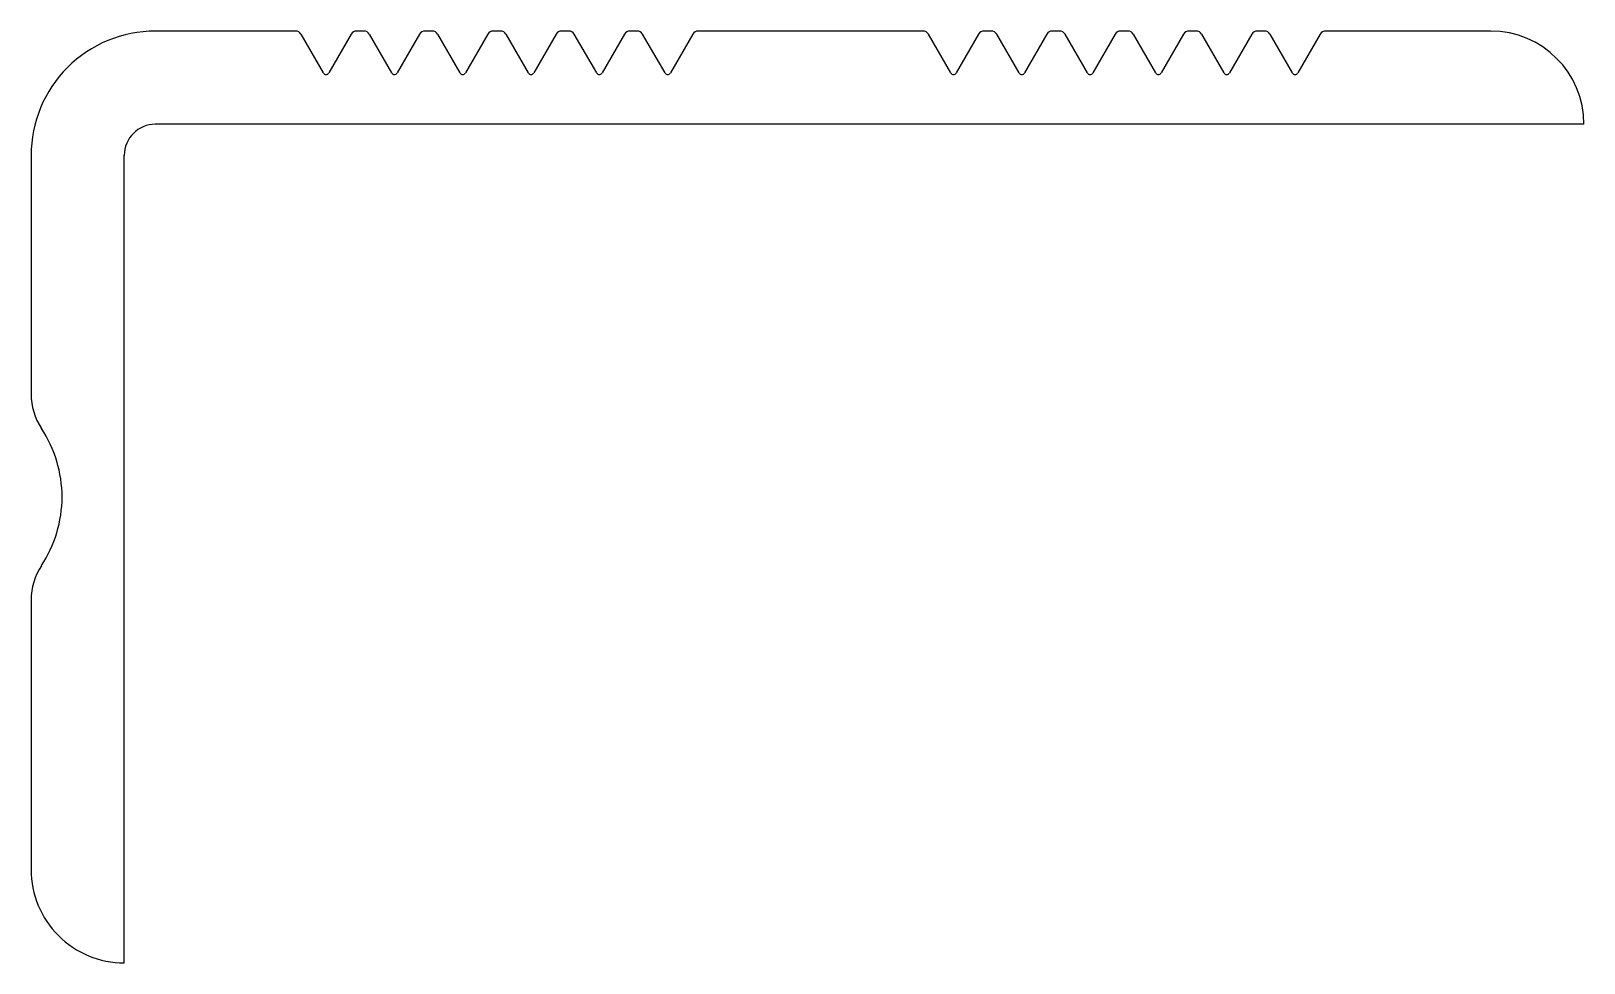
# Model space of a CAD drawing. Extents: x 776.6 to 801.6, y 497.1 to 512.1.
import ezdxf

# ---------------------------------------------------------------- set-up
doc = ezdxf.new("R2010")
doc.units = 0
doc.layers.get('0').update_dxf_attribs({"linetype": 'CONTINUOUS'})

msp = doc.modelspace()

# ---------------------------------------------------------------- linework, layer by layer
at = {"color": 7}
for p, q in [((780.893, 512.104), (778.634, 512.104)), ((781.341, 511.429), (780.98, 512.054)), ((781.788, 512.054), (781.427, 511.429)), ((781.993, 512.104), (781.875, 512.104)), ((782.44, 511.429), (782.08, 512.054)), ((782.888, 512.054), (782.527, 511.429)), ((783.093, 512.104), (782.975, 512.104)), ((783.541, 511.429), (783.18, 512.054)), ((783.988, 512.054), (783.627, 511.429)), ((784.193, 512.104), (784.074, 512.104)), ((784.64, 511.429), (784.28, 512.054)), ((785.088, 512.054), (784.727, 511.429)), ((785.293, 512.104), (785.175, 512.104)), ((785.74, 511.429), (785.38, 512.054)), ((786.188, 512.054), (785.827, 511.429)), ((786.393, 512.104), (786.274, 512.104)), ((786.841, 511.429), (786.48, 512.054)), ((787.288, 512.054), (786.927, 511.429)), ((790.993, 512.104), (787.375, 512.104)), ((791.44, 511.429), (791.08, 512.054)), ((791.888, 512.054), (791.527, 511.429)), ((792.093, 512.104), (791.975, 512.104)), ((792.541, 511.429), (792.18, 512.054)), ((792.988, 512.054), (792.627, 511.429)), ((793.193, 512.104), (793.074, 512.104)), ((793.64, 511.429), (793.28, 512.054)), ((794.088, 512.054), (793.727, 511.429)), ((794.293, 512.104), (794.175, 512.104)), ((794.74, 511.429), (794.38, 512.054)), ((795.188, 512.054), (794.827, 511.429)), ((795.393, 512.104), (795.274, 512.104)), ((795.841, 511.429), (795.48, 512.054)), ((796.288, 512.054), (795.927, 511.429)), ((796.493, 512.104), (796.375, 512.104)), ((796.94, 511.429), (796.58, 512.054)), ((797.388, 512.054), (797.027, 511.429)), ((800.134, 512.104), (797.475, 512.104)), ((801.634, 510.604), (778.634, 510.604)), ((776.634, 510.104), (776.634, 506.262)), ((778.134, 497.105), (778.134, 510.104)), ((776.634, 502.946), (776.634, 498.605))]:
    msp.add_line(p, q, dxfattribs=at)
for centre, radius, start, end in [((778.634, 510.104), 2, 89.9985, 180.0056), ((780.89, 511.999), 0.105, 31.6792, 88.3879), ((781.877, 511.999), 0.105, 91.6122, 148.4512), ((781.99, 511.999), 0.105, 31.6792, 88.3879), ((782.978, 511.999), 0.105, 91.6122, 148.4512), ((783.09, 511.999), 0.105, 31.6792, 88.3879), ((784.077, 511.999), 0.105, 91.6122, 148.4512), ((784.19, 511.999), 0.105, 31.6792, 88.3879), ((785.177, 511.999), 0.105, 91.6122, 148.4512), ((785.29, 511.999), 0.105, 31.6792, 88.3879), ((786.278, 511.999), 0.105, 91.6122, 148.4512), ((786.39, 511.999), 0.105, 31.6792, 88.3879), ((787.377, 511.999), 0.105, 91.6122, 148.4512), ((790.99, 511.999), 0.105, 31.6792, 88.3879), ((791.978, 511.999), 0.105, 91.6122, 148.4512), ((792.09, 511.999), 0.105, 31.6792, 88.3879), ((793.077, 511.999), 0.105, 91.6122, 148.4512), ((793.19, 511.999), 0.105, 31.6792, 88.3879), ((794.177, 511.999), 0.105, 91.6122, 148.4512), ((794.29, 511.999), 0.105, 31.6792, 88.3879), ((795.278, 511.999), 0.105, 91.6122, 148.4512), ((795.39, 511.999), 0.105, 31.6792, 88.3879), ((796.377, 511.999), 0.105, 91.6122, 148.4512), ((796.49, 511.999), 0.105, 31.6792, 88.3879), ((797.478, 511.999), 0.105, 91.6122, 148.4512), ((800.134, 510.604), 1.5, 0.0038, 90.0016), ((781.384, 511.454), 0.0502, 210.1675, 329.8338), ((782.484, 511.454), 0.0502, 210.1675, 329.8338), ((783.584, 511.454), 0.0502, 210.1675, 329.8338), ((784.684, 511.454), 0.0502, 210.1675, 329.8338), ((785.784, 511.454), 0.0502, 210.1675, 329.8338), ((786.884, 511.454), 0.0502, 210.1675, 329.8338), ((791.484, 511.454), 0.0502, 210.1675, 329.8338), ((792.584, 511.454), 0.0502, 210.1675, 329.8338), ((793.684, 511.454), 0.0502, 210.1675, 329.8338), ((794.784, 511.454), 0.0502, 210.1675, 329.8338), ((795.884, 511.454), 0.0502, 210.1675, 329.8338), ((796.984, 511.454), 0.0502, 210.1675, 329.8338), ((778.635, 510.103), 0.501, 90.0709, 179.9451), ((777.651, 506.267), 1.018, 180.2906, 213.2654), ((775.099, 504.593), 2.035, 0.3025, 33.2621), ((775.099, 504.615), 2.035, 326.7445, 359.7054), ((777.651, 502.94), 1.018, 146.7346, 179.7094), ((778.134, 498.605), 1.5, 179.9931, 270.0016)]:
    msp.add_arc(centre, radius, start, end, dxfattribs=at)

doc.saveas('drawing.dxf')
